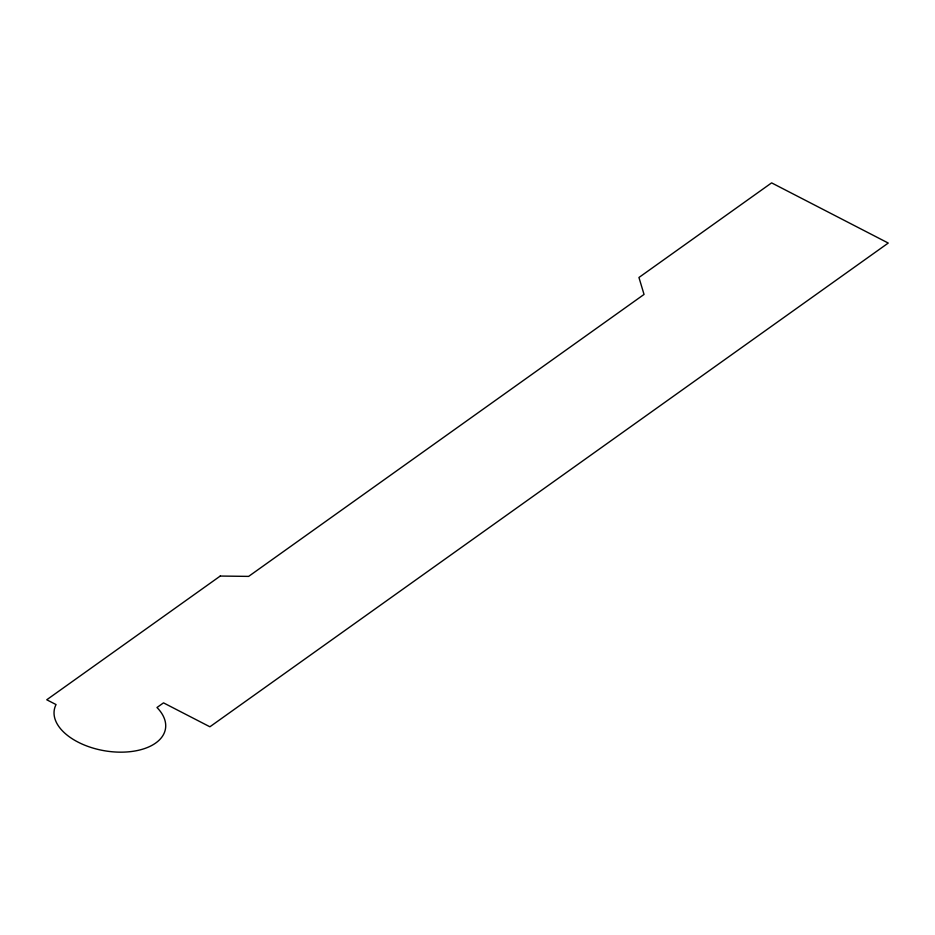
<?xml version="1.0" encoding="UTF-8"?>
<svg xmlns="http://www.w3.org/2000/svg" width="935" height="935" viewBox="0 0 935 935"><rect width="100%" height="100%" fill="white"/><g stroke="black" fill="none" stroke-linecap="round" stroke-linejoin="round"><path stroke-width="1.4" d="M220.239 576.053L46.75 699.777L56.053 704.569A56.392 31.86 9.7 0 0 118.126 752.126A56.392 31.86 9.7 0 0 156.986 707.514L163.508 702.863L209.896 726.787L888.25 243.053L771.609 182.874L638.944 277.485L644.04 294.431L248.64 576.392L220.239 576.053"/></g></svg>
